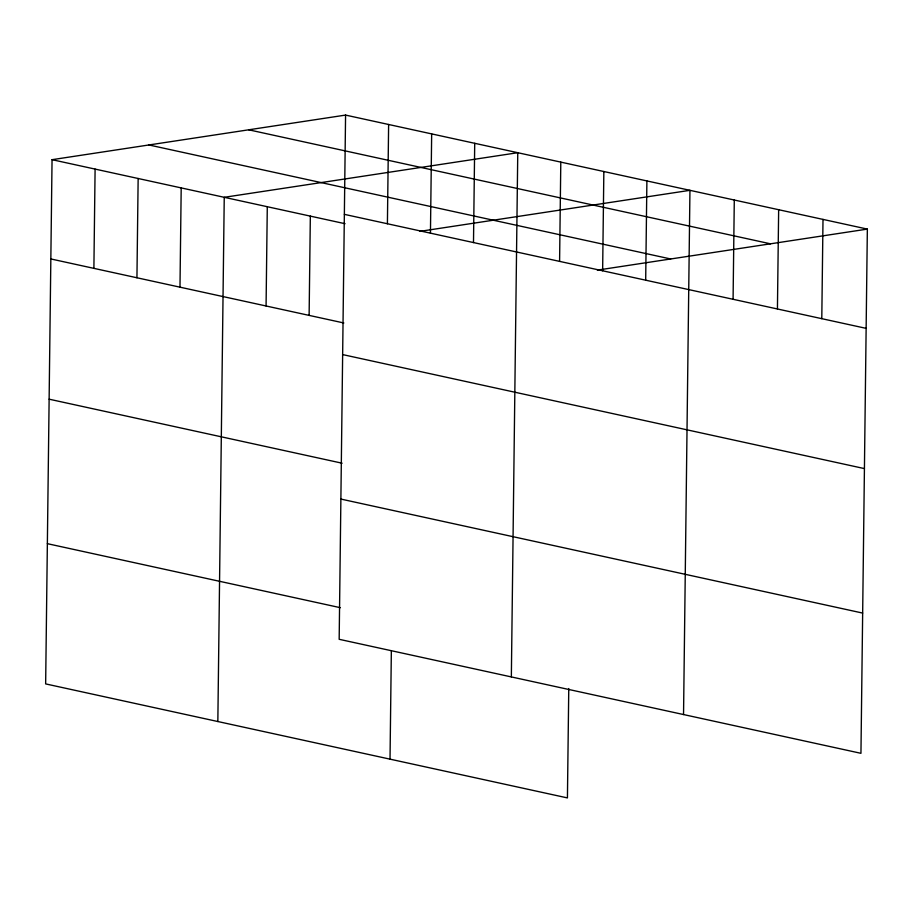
<?xml version="1.0" encoding="UTF-8"?>
<svg xmlns="http://www.w3.org/2000/svg" width="913" height="913" viewBox="0 0 913 913"><rect width="100%" height="100%" fill="white"/><g stroke="black" fill="none" stroke-linecap="round" stroke-linejoin="round"><path stroke-width="1.37" d="M345.571 115.084L339.168 639.305L860.948 753.316L867.35 229.095L345.571 115.084L52.052 159.684L45.65 683.905L567.43 797.916L568.765 688.539M93.891 268.354L95.1 169.088M136.939 277.769L138.148 178.492M179.987 287.173L181.196 187.895M217.842 721.532L224.244 197.311L517.762 152.711L511.348 676.932M266.071 305.981L267.292 206.715M309.119 315.384L310.34 216.119M387.409 223.765L388.618 124.488M390.022 759.148L391.346 651.174M430.445 233.169L431.666 133.891M473.493 242.573L474.714 143.307M559.589 261.38L560.799 162.115M602.637 270.784L603.847 171.518M645.685 280.2L646.895 180.922M683.54 714.548L689.943 190.326L419.957 231.354M733.082 299.293L734.292 200.027M777.431 308.982L778.652 209.716M821.791 318.671L823.001 219.405M597.353 270.122L867.35 229.095M248.713 129.806L770.492 243.817M148.91 144.962L670.69 258.972M344.361 214.35L866.14 328.36M52.052 159.684L345.057 223.708M50.843 258.95L343.836 322.974M342.649 354.586L864.428 468.597M49.131 399.186L342.124 463.211M340.88 499.069L862.659 613.08M47.362 543.669L340.355 607.693"/></g></svg>
